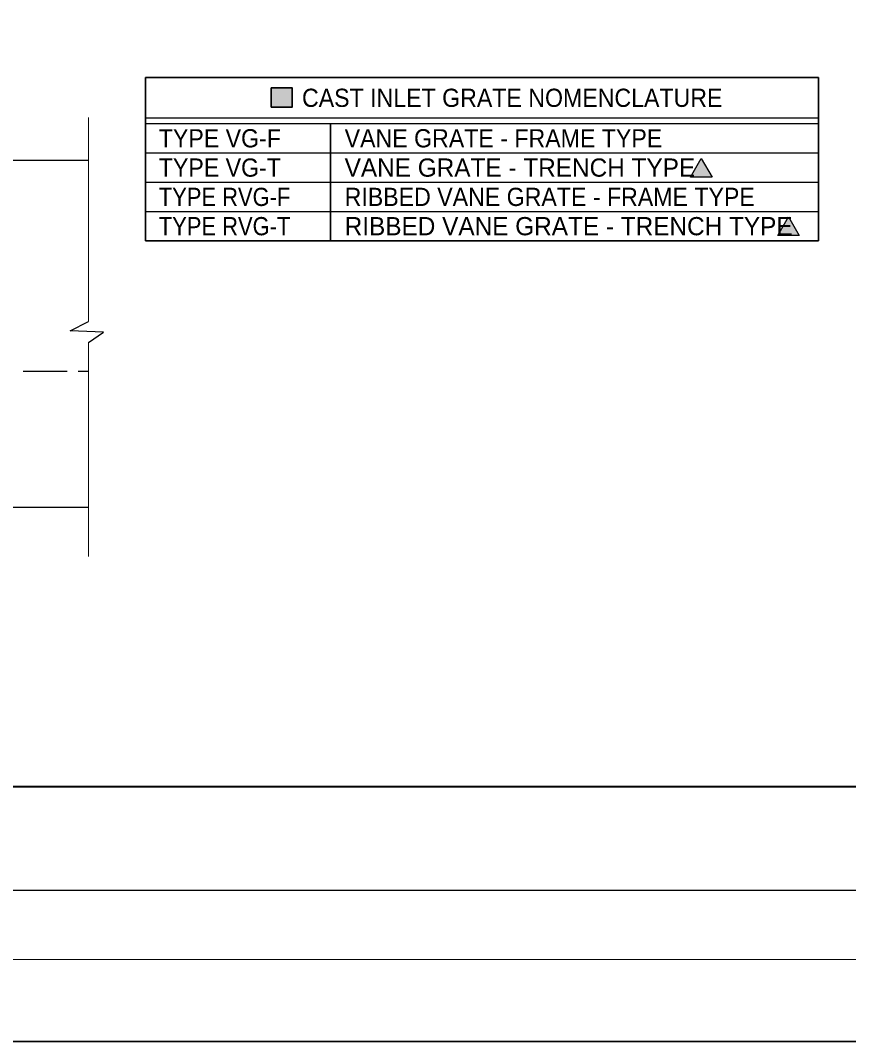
# Model space of a CAD drawing. Extents: x -403 to -29, y -119 to 150.
# Drawn here: x -177.4 to -117.6, y -118.6 to -44.9 of the extents above; entities that cross this region are included whole.
import ezdxf

# ---------------------------------------------------------------- set-up
doc = ezdxf.new("R2010")
doc.units = 0
doc.header["$LTSCALE"] = 0.53
doc.linetypes.add('LONG_DASHED', pattern=[7.5, 6, -1.5])
doc.layers.add('1', color=7, linetype='Continuous', lineweight=13)

msp = doc.modelspace()

# ---------------------------------------------------------------- hatches: boundary and pattern name
at = {"layer": '1'}
for points in [[(-159.2473, -51.1507), (-157.7368, -51.1507), (-157.7368, -49.7762), (-159.2473, -49.7762)], [(-128.2107, -54.8659), (-127.4313, -56.2159), (-128.9902, -56.2159)], [(-121.9106, -59.0695), (-121.1312, -60.4195), (-122.69, -60.4195)]]:
    msp.add_hatch(color=256, dxfattribs=at).paths.add_polyline_path(points)

# ---------------------------------------------------------------- linework, layer by layer
at = {"layer": '1', "lineweight": 35}
for p, q in [((-168.3279, -60.8105), (-168.3279, -49.0284)), ((-168.3279, -49.0284), (-119.7367, -49.0284)), ((-119.7367, -60.8105), (-119.7367, -49.0284)), ((-154.9779, -60.8105), (-154.9779, -52.3515)), ((-168.3279, -60.8105), (-119.7367, -60.8105))]:
    msp.add_line(p, q, dxfattribs=at)
at = {"layer": '1'}
for p, q in [((-172.4369, -66.6409), (-172.4369, -51.9002)), ((-172.4369, -83.593), (-172.4369, -68.1577)), ((-396.6432, -112.7008), (-36.6433, -112.7008))]:
    msp.add_line(p, q, dxfattribs=at)
at = {"layer": '1', "lineweight": 25}
for p, q in [((-168.3279, -51.9432), (-119.7367, -51.9432)), ((-168.3279, -52.3515), (-119.7367, -52.3515)), ((-168.3279, -54.4662), (-119.7367, -54.4662)), ((-168.3279, -56.581), (-119.7367, -56.581)), ((-168.3279, -58.6957), (-119.7367, -58.6957)), ((-204.4651, -80.0302), (-172.4369, -80.0302)), ((-381.6432, -107.7008), (-36.6433, -107.7008))]:
    msp.add_line(p, q, dxfattribs=at)
at = {"layer": '1', "linetype": 'LONG_DASHED', "lineweight": 25}
msp.add_line((-204.9907, -70.2234), (-172.4369, -70.2234), dxfattribs=at)
at = {"layer": '1', "lineweight": 40}
msp.add_line((-366.6432, -100.2008), (-41.6433, -100.2008), dxfattribs=at)
at = {"layer": '1', "lineweight": 35}
for points in [[(-402.5622, -118.6236), (-28.6709, -118.6236), (-28.6709, 150.0972), (-402.5622, 150.0972)], [(-159.2473, -51.1507), (-157.7368, -51.1507), (-157.7368, -49.7762), (-159.2473, -49.7762)]]:
    msp.add_lwpolyline(points, close=True, dxfattribs=at)
at = {"layer": '1', "lineweight": 25}
for points in [[(-204.4651, -80.0302), (-205.8079, -54.9766), (-172.4369, -54.9766)], [(-172.4369, -68.1577), (-171.3583, -67.4151), (-173.7738, -67.2993), (-172.4369, -66.6409)]]:
    msp.add_lwpolyline(points, dxfattribs=at)
for points in [[(-128.2107, -54.8659), (-127.4313, -56.2159), (-128.9902, -56.2159)], [(-121.9106, -59.0695), (-121.1312, -60.4195), (-122.69, -60.4195)]]:
    msp.add_lwpolyline(points, close=True, dxfattribs=at)

# ---------------------------------------------------------------- texts
at = {"layer": '1'}
for s, width, p in [('CAST INLET GRATE NOMENCLATURE', 0.95, (-157.031, -51.1432)), ('TYPE VG-F', 0.95, (-167.3697, -54.0662)), ('VANE GRATE - FRAME TYPE', 0.95, (-153.9514, -54.0662)), ('TYPE VG-T', 0.95, (-167.3697, -56.181)), ('TYPE RVG-F', 0.9, (-167.3697, -58.2957)), ('RIBBED VANE GRATE - FRAME TYPE', 0.95, (-153.9514, -58.2957)), ('TYPE RVG-T', 0.9, (-167.3697, -60.4105))]:
    msp.add_text(s, height=1.315, dxfattribs=dict(at, width=width)).set_placement(p)
for s, p in [('VANE GRATE - TRENCH TYPE', (-153.9514, -56.181)), ('RIBBED VANE GRATE - TRENCH TYPE', (-153.9514, -60.4105))]:
    msp.add_text(s, height=1.315, dxfattribs=at).set_placement(p)

doc.saveas('drawing.dxf')
